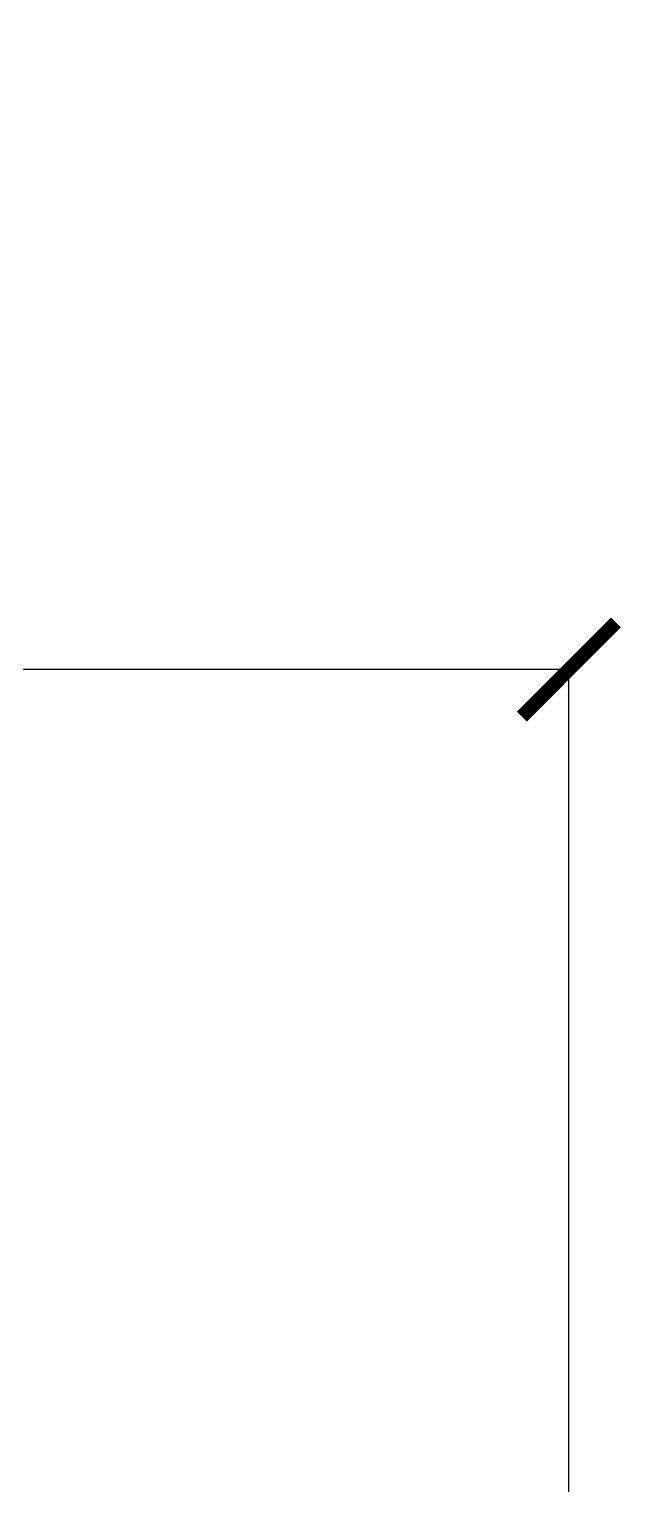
# Model space of a CAD drawing. Header units: inches. Extents: x 474 to 5633, y -332 to 1348.
# Drawn here: x 2343.16 to 2356.47, y 415.72 to 448.47 of the extents above; entities that cross this region are included whole.
import ezdxf

# ---------------------------------------------------------------- set-up
doc = ezdxf.new("R2010")
doc.units = ezdxf.units.IN
doc.header["$LTSCALE"] = 20
doc.header["$MEASUREMENT"] = 0
doc.layers.add('Dimensions', color=9, linetype='Continuous', plot=False)
doc.styles.get("Standard").update_dxf_attribs({"font": 'txt.shx', "height": 12})
doc.dimstyles.new('iut', dxfattribs={"dimtxt": 0.18, "dimasz": 2.1175, "dimexe": 0.18, "dimexo": 0.0625, "dimgap": 0.09, "dimtad": 0, "dimtih": 1, "dimtoh": 1, "dimzin": 0, "dimdsep": 46, "dimlunit": 4, "dimtxsty": 'Standard', "dimblk": 'ARCHTICK', "dimcen": 0.09, "dimadec": 0, "dimazin": 0, "dimtfac": 1, "dimtofl": 0, "dimtmove": 0, "dimatfit": 3, "dimldrblk": 'ARCHTICK', "dimfxl": 1, "dimtolj": 1, "dimtzin": 0, "dimarcsym": 0})

# ---------------------------------------------------------------- blocks, each defined once
blk = doc.blocks.new('_ArchTick')
at = {"color": 0, "linetype": 'ByBlock', "const_width": 0.15}
blk.add_lwpolyline([(-0.5, -0.5), (0.5, 0.5)], dxfattribs=at)
blk = doc.blocks.new('*D66')
at = {"layer": 'Defpoints', "color": 0, "transparency": 16777216}
for p in [(2355.304, 434.072), (1994.989, 397.419), (2355.304, 397.186)]:
    blk.add_point(p, dxfattribs=at)
at = {"layer": 'Dimensions', "color": 0, "lineweight": -2, "transparency": 16777216}
for p, q in [((1994.989, 397.481), (1994.989, 434.252)), ((1994.989, 434.072), (2142.056, 434.072)), ((2355.304, 434.072), (2208.236, 434.072)), ((2355.304, 397.249), (2355.304, 434.252))]:
    blk.add_line(p, q, dxfattribs=at)
at = {"layer": 'Dimensions', "color": 0, "lineweight": -2, "transparency": 16777216, "xscale": 2.1175, "yscale": 2.1175, "zscale": 2.1175, "rotation": 180}
blk.add_blockref('_ArchTick', (1994.989, 434.072), dxfattribs=at)
at = {"layer": 'Dimensions', "color": 0, "lineweight": -2, "transparency": 16777216, "xscale": 2.1175, "yscale": 2.1175, "zscale": 2.1175}
blk.add_blockref('_ArchTick', (2355.304, 434.072), dxfattribs=at)
at = {"layer": 'Dimensions', "color": 0, "transparency": 16777216, "insert": (2175.146, 434.072), "char_height": 12, "attachment_point": 5}
blk.add_mtext('\\A1;30\'-0{\\H1.000000x;\\S1/4;}"', dxfattribs=at)

msp = doc.modelspace()

# ---------------------------------------------------------------- dimensions: what is measured, and where the dimension line sits
at = {"layer": 'Dimensions'}
dim = msp.add_linear_dim(base=(2355.3037, 434.0719), p1=(1994.9891, 397.419), p2=(2355.3037, 397.1863), dimstyle='iut', dxfattribs=at)
dim.commit()
dim.dimension.update_dxf_attribs({"geometry": '*D66', "text_midpoint": (2175.1464, 434.0719)})

doc.saveas('drawing.dxf')
